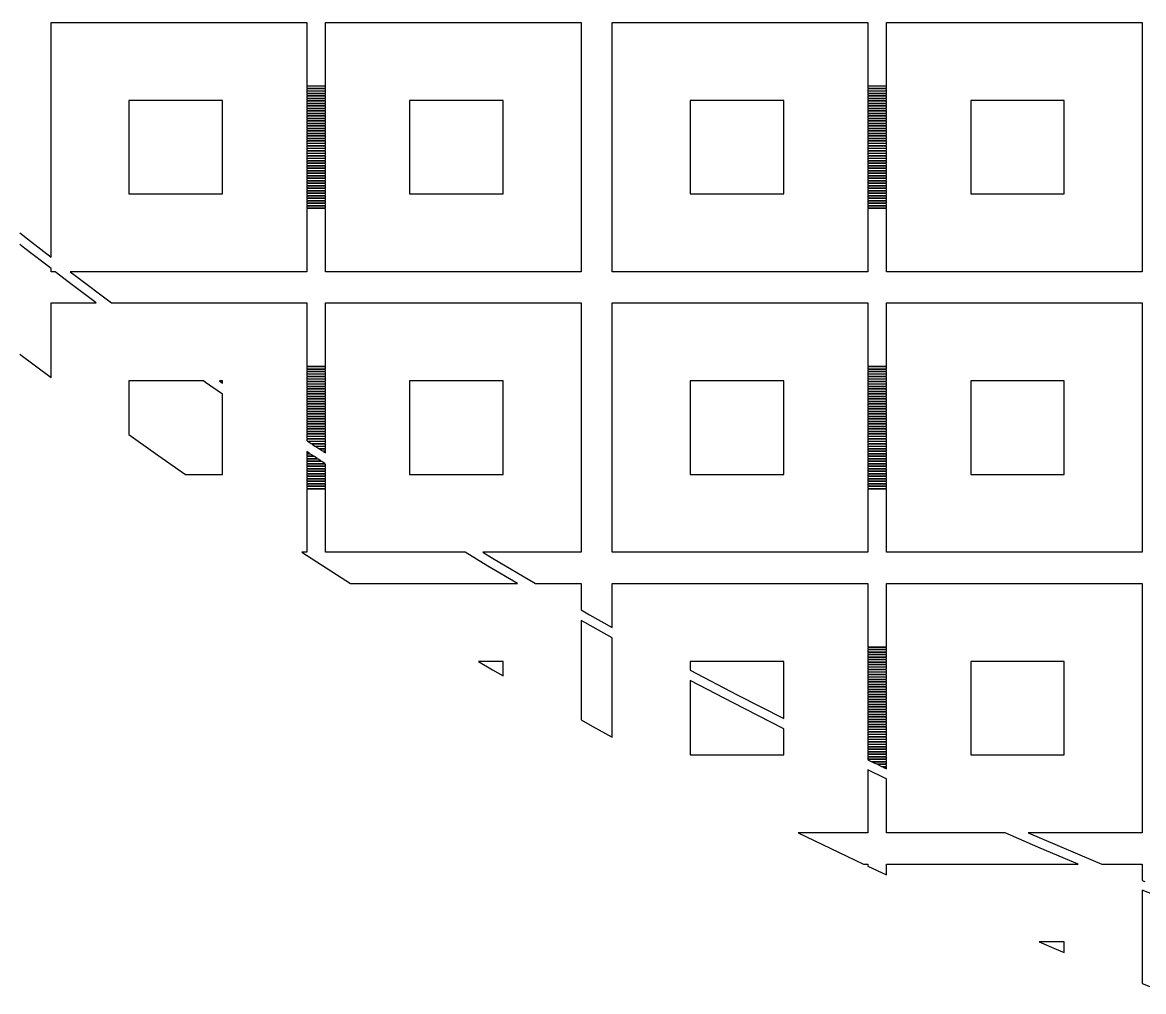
# Model space of a CAD drawing. Extents: x 40 to 187, y -3 to 150.
# Drawn here: x 64.21 to 82.6, y 2.25 to 18.15 of the extents above; entities that cross this region are included whole.
import ezdxf

# ---------------------------------------------------------------- set-up
doc = ezdxf.new("R2010")
doc.units = 0

msp = doc.modelspace()

# ---------------------------------------------------------------- linework, layer by layer
for p, q in [((64.6794, 14.3023), (64.6794, 18.1511)), ((64.6794, 18.1511), (68.8721, 18.1511)), ((68.8721, 18.1511), (68.8721, 17.1132)), ((69.1789, 17.1132), (69.1789, 18.1511)), ((69.1789, 18.1511), (73.3715, 18.1511)), ((73.3715, 18.1511), (73.3715, 14.0607)), ((73.8828, 14.0607), (73.8828, 18.1511)), ((73.8828, 18.1511), (78.0755, 18.1511)), ((78.0755, 18.1511), (78.0755, 17.1132)), ((78.3823, 17.1132), (78.3823, 18.1511)), ((78.3823, 18.1511), (82.5749, 18.1511)), ((82.5749, 18.1511), (82.5749, 14.0607)), ((68.8721, 17.1132), (69.1789, 17.1132)), ((69.1789, 17.103), (68.8721, 17.103)), ((68.8721, 17.103), (68.8721, 17.0723)), ((69.1789, 17.0723), (69.1789, 17.103)), ((78.0755, 17.1132), (78.3823, 17.1132)), ((78.3823, 17.103), (78.0755, 17.103)), ((78.0755, 17.103), (78.0755, 17.0723)), ((78.3823, 17.0723), (78.3823, 17.103)), ((68.8721, 17.0723), (69.1789, 17.0723)), ((69.1789, 17.0621), (68.8721, 17.0621)), ((68.8721, 17.0621), (68.8721, 17.0314)), ((68.8721, 17.0314), (69.1789, 17.0314)), ((69.1789, 17.0212), (68.8721, 17.0212)), ((68.8721, 17.0212), (68.8721, 16.9905)), ((68.8721, 16.9905), (69.1789, 16.9905)), ((69.1789, 16.9803), (68.8721, 16.9803)), ((68.8721, 16.9803), (68.8721, 16.9496)), ((68.8721, 16.9496), (69.1789, 16.9496)), ((69.1789, 16.9393), (68.8721, 16.9393)), ((68.8721, 16.9393), (68.8721, 16.9087)), ((69.1789, 17.0314), (69.1789, 17.0621)), ((69.1789, 16.9905), (69.1789, 17.0212)), ((69.1789, 16.9496), (69.1789, 16.9803)), ((69.1789, 16.9087), (69.1789, 16.9393)), ((78.0755, 17.0723), (78.3823, 17.0723)), ((78.3823, 17.0621), (78.0755, 17.0621)), ((78.0755, 17.0621), (78.0755, 17.0314)), ((78.0755, 17.0314), (78.3823, 17.0314)), ((78.3823, 17.0212), (78.0755, 17.0212)), ((78.0755, 17.0212), (78.0755, 16.9905)), ((78.0755, 16.9905), (78.3823, 16.9905)), ((78.3823, 16.9803), (78.0755, 16.9803)), ((78.0755, 16.9803), (78.0755, 16.9496)), ((78.0755, 16.9496), (78.3823, 16.9496)), ((78.3823, 16.9393), (78.0755, 16.9393)), ((78.0755, 16.9393), (78.0755, 16.9087)), ((78.3823, 17.0314), (78.3823, 17.0621)), ((78.3823, 16.9905), (78.3823, 17.0212)), ((78.3823, 16.9496), (78.3823, 16.9803)), ((78.3823, 16.9087), (78.3823, 16.9393)), ((67.4916, 16.8729), (65.9577, 16.8729)), ((65.9577, 16.8729), (65.9577, 15.339)), ((67.4916, 15.339), (67.4916, 16.8729)), ((68.8721, 16.9087), (69.1789, 16.9087)), ((69.1789, 16.8985), (68.8721, 16.8985)), ((68.8721, 16.8985), (68.8721, 16.8678)), ((68.8721, 16.8678), (69.1789, 16.8678)), ((69.1789, 16.8575), (68.8721, 16.8575)), ((68.8721, 16.8575), (68.8721, 16.8269)), ((68.8721, 16.8269), (69.1789, 16.8269)), ((69.1789, 16.8166), (68.8721, 16.8166)), ((68.8721, 16.8166), (68.8721, 16.786)), ((68.8721, 16.786), (69.1789, 16.786)), ((69.1789, 16.7757), (68.8721, 16.7757)), ((68.8721, 16.7757), (68.8721, 16.7451)), ((68.8721, 16.7451), (69.1789, 16.7451)), ((69.1789, 16.7348), (68.8721, 16.7348)), ((68.8721, 16.7348), (68.8721, 16.7041)), ((69.1789, 16.8678), (69.1789, 16.8985)), ((69.1789, 16.8269), (69.1789, 16.8575)), ((69.1789, 16.786), (69.1789, 16.8166)), ((69.1789, 16.7451), (69.1789, 16.7757)), ((69.1789, 16.7041), (69.1789, 16.7348)), ((72.0933, 16.8729), (70.5594, 16.8729)), ((70.5594, 16.8729), (70.5594, 15.339)), ((72.0933, 15.339), (72.0933, 16.8729)), ((76.695, 16.8729), (75.1611, 16.8729)), ((75.1611, 16.8729), (75.1611, 15.339)), ((76.695, 15.339), (76.695, 16.8729)), ((78.0755, 16.9087), (78.3823, 16.9087)), ((78.3823, 16.8985), (78.0755, 16.8985)), ((78.0755, 16.8985), (78.0755, 16.8678)), ((78.0755, 16.8678), (78.3823, 16.8678)), ((78.3823, 16.8575), (78.0755, 16.8575)), ((78.0755, 16.8575), (78.0755, 16.8269)), ((78.0755, 16.8269), (78.3823, 16.8269)), ((78.3823, 16.8166), (78.0755, 16.8166)), ((78.0755, 16.8166), (78.0755, 16.786)), ((78.0755, 16.786), (78.3823, 16.786)), ((78.3823, 16.7757), (78.0755, 16.7757)), ((78.0755, 16.7757), (78.0755, 16.7451)), ((78.0755, 16.7451), (78.3823, 16.7451)), ((78.3823, 16.7348), (78.0755, 16.7348)), ((78.0755, 16.7348), (78.0755, 16.7041)), ((78.3823, 16.8678), (78.3823, 16.8985)), ((78.3823, 16.8269), (78.3823, 16.8575)), ((78.3823, 16.786), (78.3823, 16.8166)), ((78.3823, 16.7451), (78.3823, 16.7757)), ((78.3823, 16.7041), (78.3823, 16.7348)), ((81.2967, 16.8729), (79.7628, 16.8729)), ((79.7628, 16.8729), (79.7628, 15.339)), ((81.2967, 15.339), (81.2967, 16.8729)), ((68.8721, 16.7041), (69.1789, 16.7041)), ((69.1789, 16.6939), (68.8721, 16.6939)), ((68.8721, 16.6939), (68.8721, 16.6633)), ((68.8721, 16.6633), (69.1789, 16.6633)), ((69.1789, 16.653), (68.8721, 16.653)), ((68.8721, 16.653), (68.8721, 16.6223)), ((68.8721, 16.6223), (69.1789, 16.6223)), ((69.1789, 16.6121), (68.8721, 16.6121)), ((68.8721, 16.6121), (68.8721, 16.5815)), ((68.8721, 16.5815), (69.1789, 16.5815)), ((69.1789, 16.5712), (68.8721, 16.5712)), ((68.8721, 16.5712), (68.8721, 16.5405)), ((69.1789, 16.6633), (69.1789, 16.6939)), ((69.1789, 16.6223), (69.1789, 16.653)), ((69.1789, 16.5815), (69.1789, 16.6121)), ((69.1789, 16.5405), (69.1789, 16.5712)), ((78.0755, 16.7041), (78.3823, 16.7041)), ((78.3823, 16.6939), (78.0755, 16.6939)), ((78.0755, 16.6939), (78.0755, 16.6633)), ((78.0755, 16.6633), (78.3823, 16.6633)), ((78.3823, 16.653), (78.0755, 16.653)), ((78.0755, 16.653), (78.0755, 16.6223)), ((78.0755, 16.6223), (78.3823, 16.6223)), ((78.3823, 16.6121), (78.0755, 16.6121)), ((78.0755, 16.6121), (78.0755, 16.5815)), ((78.0755, 16.5815), (78.3823, 16.5815)), ((78.3823, 16.5712), (78.0755, 16.5712)), ((78.0755, 16.5712), (78.0755, 16.5405)), ((78.3823, 16.6633), (78.3823, 16.6939)), ((78.3823, 16.6223), (78.3823, 16.653)), ((78.3823, 16.5815), (78.3823, 16.6121)), ((78.3823, 16.5405), (78.3823, 16.5712)), ((68.8721, 16.5405), (69.1789, 16.5405)), ((69.1789, 16.5303), (68.8721, 16.5303)), ((68.8721, 16.5303), (68.8721, 16.4996)), ((68.8721, 16.4996), (69.1789, 16.4996)), ((69.1789, 16.4894), (68.8721, 16.4894)), ((68.8721, 16.4894), (68.8721, 16.4587)), ((68.8721, 16.4587), (69.1789, 16.4587)), ((69.1789, 16.4485), (68.8721, 16.4485)), ((68.8721, 16.4485), (68.8721, 16.4178)), ((68.8721, 16.4178), (69.1789, 16.4178)), ((69.1789, 16.4076), (68.8721, 16.4076)), ((68.8721, 16.4076), (68.8721, 16.3769)), ((68.8721, 16.3769), (69.1789, 16.3769)), ((69.1789, 16.3667), (68.8721, 16.3667)), ((68.8721, 16.3667), (68.8721, 16.336)), ((69.1789, 16.4996), (69.1789, 16.5303)), ((69.1789, 16.4587), (69.1789, 16.4894)), ((69.1789, 16.4178), (69.1789, 16.4485)), ((69.1789, 16.3769), (69.1789, 16.4076)), ((69.1789, 16.336), (69.1789, 16.3667)), ((78.0755, 16.5405), (78.3823, 16.5405)), ((78.3823, 16.5303), (78.0755, 16.5303)), ((78.0755, 16.5303), (78.0755, 16.4996)), ((78.0755, 16.4996), (78.3823, 16.4996)), ((78.3823, 16.4894), (78.0755, 16.4894)), ((78.0755, 16.4894), (78.0755, 16.4587)), ((78.0755, 16.4587), (78.3823, 16.4587)), ((78.3823, 16.4485), (78.0755, 16.4485)), ((78.0755, 16.4485), (78.0755, 16.4178)), ((78.0755, 16.4178), (78.3823, 16.4178)), ((78.3823, 16.4076), (78.0755, 16.4076)), ((78.0755, 16.4076), (78.0755, 16.3769)), ((78.0755, 16.3769), (78.3823, 16.3769)), ((78.3823, 16.3667), (78.0755, 16.3667)), ((78.0755, 16.3667), (78.0755, 16.336)), ((78.3823, 16.4996), (78.3823, 16.5303)), ((78.3823, 16.4587), (78.3823, 16.4894)), ((78.3823, 16.4178), (78.3823, 16.4485)), ((78.3823, 16.3769), (78.3823, 16.4076)), ((78.3823, 16.336), (78.3823, 16.3667)), ((68.8721, 16.336), (69.1789, 16.336)), ((69.1789, 16.3258), (68.8721, 16.3258)), ((68.8721, 16.3258), (68.8721, 16.2951)), ((68.8721, 16.2951), (69.1789, 16.2951)), ((69.1789, 16.2849), (68.8721, 16.2849)), ((68.8721, 16.2849), (68.8721, 16.2542)), ((68.8721, 16.2542), (69.1789, 16.2542)), ((69.1789, 16.244), (68.8721, 16.244)), ((68.8721, 16.244), (68.8721, 16.2133)), ((68.8721, 16.2133), (69.1789, 16.2133)), ((69.1789, 16.2031), (68.8721, 16.2031)), ((68.8721, 16.2031), (68.8721, 16.1724)), ((69.1789, 16.2951), (69.1789, 16.3258)), ((69.1789, 16.2542), (69.1789, 16.2849)), ((69.1789, 16.2133), (69.1789, 16.244)), ((69.1789, 16.1724), (69.1789, 16.2031)), ((78.0755, 16.336), (78.3823, 16.336)), ((78.3823, 16.3258), (78.0755, 16.3258)), ((78.0755, 16.3258), (78.0755, 16.2951)), ((78.0755, 16.2951), (78.3823, 16.2951)), ((78.3823, 16.2849), (78.0755, 16.2849)), ((78.0755, 16.2849), (78.0755, 16.2542)), ((78.0755, 16.2542), (78.3823, 16.2542)), ((78.3823, 16.244), (78.0755, 16.244)), ((78.0755, 16.244), (78.0755, 16.2133)), ((78.0755, 16.2133), (78.3823, 16.2133)), ((78.3823, 16.2031), (78.0755, 16.2031)), ((78.0755, 16.2031), (78.0755, 16.1724)), ((78.3823, 16.2951), (78.3823, 16.3258)), ((78.3823, 16.2542), (78.3823, 16.2849)), ((78.3823, 16.2133), (78.3823, 16.244)), ((78.3823, 16.1724), (78.3823, 16.2031)), ((68.8721, 16.1724), (69.1789, 16.1724)), ((69.1789, 16.1622), (68.8721, 16.1622)), ((68.8721, 16.1622), (68.8721, 16.1315)), ((68.8721, 16.1315), (69.1789, 16.1315)), ((69.1789, 16.1213), (68.8721, 16.1213)), ((68.8721, 16.1213), (68.8721, 16.0906)), ((68.8721, 16.0906), (69.1789, 16.0906)), ((69.1789, 16.0804), (68.8721, 16.0804)), ((68.8721, 16.0804), (68.8721, 16.0497)), ((68.8721, 16.0497), (69.1789, 16.0497)), ((69.1789, 16.0395), (68.8721, 16.0395)), ((68.8721, 16.0395), (68.8721, 16.0088)), ((68.8721, 16.0088), (69.1789, 16.0088)), ((69.1789, 15.9986), (68.8721, 15.9986)), ((68.8721, 15.9986), (68.8721, 15.9679)), ((69.1789, 16.1315), (69.1789, 16.1622)), ((69.1789, 16.0906), (69.1789, 16.1213)), ((69.1789, 16.0497), (69.1789, 16.0804)), ((69.1789, 16.0088), (69.1789, 16.0395)), ((69.1789, 15.9679), (69.1789, 15.9986)), ((78.0755, 16.1724), (78.3823, 16.1724)), ((78.3823, 16.1622), (78.0755, 16.1622)), ((78.0755, 16.1622), (78.0755, 16.1315)), ((78.0755, 16.1315), (78.3823, 16.1315)), ((78.3823, 16.1213), (78.0755, 16.1213)), ((78.0755, 16.1213), (78.0755, 16.0906)), ((78.0755, 16.0906), (78.3823, 16.0906)), ((78.3823, 16.0804), (78.0755, 16.0804)), ((78.0755, 16.0804), (78.0755, 16.0497)), ((78.0755, 16.0497), (78.3823, 16.0497)), ((78.3823, 16.0395), (78.0755, 16.0395)), ((78.0755, 16.0395), (78.0755, 16.0088)), ((78.0755, 16.0088), (78.3823, 16.0088)), ((78.3823, 15.9986), (78.0755, 15.9986)), ((78.0755, 15.9986), (78.0755, 15.9679)), ((78.3823, 16.1315), (78.3823, 16.1622)), ((78.3823, 16.0906), (78.3823, 16.1213)), ((78.3823, 16.0497), (78.3823, 16.0804)), ((78.3823, 16.0088), (78.3823, 16.0395)), ((78.3823, 15.9679), (78.3823, 15.9986)), ((68.8721, 15.9679), (69.1789, 15.9679)), ((69.1789, 15.9577), (68.8721, 15.9577)), ((68.8721, 15.9577), (68.8721, 15.927)), ((68.8721, 15.927), (69.1789, 15.927)), ((69.1789, 15.9168), (68.8721, 15.9168)), ((68.8721, 15.9168), (68.8721, 15.8861)), ((68.8721, 15.8861), (69.1789, 15.8861)), ((69.1789, 15.8759), (68.8721, 15.8759)), ((68.8721, 15.8759), (68.8721, 15.8452)), ((68.8721, 15.8452), (69.1789, 15.8452)), ((69.1789, 15.835), (68.8721, 15.835)), ((68.8721, 15.835), (68.8721, 15.8043)), ((69.1789, 15.927), (69.1789, 15.9577)), ((69.1789, 15.8861), (69.1789, 15.9168)), ((69.1789, 15.8452), (69.1789, 15.8759)), ((69.1789, 15.8043), (69.1789, 15.835)), ((78.0755, 15.9679), (78.3823, 15.9679)), ((78.3823, 15.9577), (78.0755, 15.9577)), ((78.0755, 15.9577), (78.0755, 15.927)), ((78.0755, 15.927), (78.3823, 15.927)), ((78.3823, 15.9168), (78.0755, 15.9168)), ((78.0755, 15.9168), (78.0755, 15.8861)), ((78.0755, 15.8861), (78.3823, 15.8861)), ((78.3823, 15.8759), (78.0755, 15.8759)), ((78.0755, 15.8759), (78.0755, 15.8452)), ((78.0755, 15.8452), (78.3823, 15.8452)), ((78.3823, 15.835), (78.0755, 15.835)), ((78.0755, 15.835), (78.0755, 15.8043)), ((78.3823, 15.927), (78.3823, 15.9577)), ((78.3823, 15.8861), (78.3823, 15.9168)), ((78.3823, 15.8452), (78.3823, 15.8759)), ((78.3823, 15.8043), (78.3823, 15.835)), ((68.8721, 15.8043), (69.1789, 15.8043)), ((69.1789, 15.7941), (68.8721, 15.7941)), ((68.8721, 15.7941), (68.8721, 15.7634)), ((68.8721, 15.7634), (69.1789, 15.7634)), ((69.1789, 15.7532), (68.8721, 15.7532)), ((68.8721, 15.7532), (68.8721, 15.7225)), ((68.8721, 15.7225), (69.1789, 15.7225)), ((69.1789, 15.7122), (68.8721, 15.7122)), ((68.8721, 15.7122), (68.8721, 15.6816)), ((68.8721, 15.6816), (69.1789, 15.6816)), ((69.1789, 15.6714), (68.8721, 15.6714)), ((68.8721, 15.6714), (68.8721, 15.6407)), ((68.8721, 15.6407), (69.1789, 15.6407)), ((69.1789, 15.6304), (68.8721, 15.6304)), ((68.8721, 15.6304), (68.8721, 15.5998)), ((69.1789, 15.7634), (69.1789, 15.7941)), ((69.1789, 15.7225), (69.1789, 15.7532)), ((69.1789, 15.6816), (69.1789, 15.7122)), ((69.1789, 15.6407), (69.1789, 15.6714)), ((69.1789, 15.5998), (69.1789, 15.6304)), ((78.0755, 15.8043), (78.3823, 15.8043)), ((78.3823, 15.7941), (78.0755, 15.7941)), ((78.0755, 15.7941), (78.0755, 15.7634)), ((78.0755, 15.7634), (78.3823, 15.7634)), ((78.3823, 15.7532), (78.0755, 15.7532)), ((78.0755, 15.7532), (78.0755, 15.7225)), ((78.0755, 15.7225), (78.3823, 15.7225)), ((78.3823, 15.7122), (78.0755, 15.7122)), ((78.0755, 15.7122), (78.0755, 15.6816)), ((78.0755, 15.6816), (78.3823, 15.6816)), ((78.3823, 15.6714), (78.0755, 15.6714)), ((78.0755, 15.6714), (78.0755, 15.6407)), ((78.0755, 15.6407), (78.3823, 15.6407)), ((78.3823, 15.6304), (78.0755, 15.6304)), ((78.0755, 15.6304), (78.0755, 15.5998)), ((78.3823, 15.7634), (78.3823, 15.7941)), ((78.3823, 15.7225), (78.3823, 15.7532)), ((78.3823, 15.6816), (78.3823, 15.7122)), ((78.3823, 15.6407), (78.3823, 15.6714)), ((78.3823, 15.5998), (78.3823, 15.6304)), ((68.8721, 15.5998), (69.1789, 15.5998)), ((69.1789, 15.5895), (68.8721, 15.5895)), ((68.8721, 15.5895), (68.8721, 15.5589)), ((68.8721, 15.5589), (69.1789, 15.5589)), ((69.1789, 15.5486), (68.8721, 15.5486)), ((68.8721, 15.5486), (68.8721, 15.5179)), ((68.8721, 15.5179), (69.1789, 15.5179)), ((69.1789, 15.5077), (68.8721, 15.5077)), ((68.8721, 15.5077), (68.8721, 15.4771)), ((68.8721, 15.4771), (69.1789, 15.4771)), ((69.1789, 15.4668), (68.8721, 15.4668)), ((68.8721, 15.4668), (68.8721, 15.4361)), ((69.1789, 15.5589), (69.1789, 15.5895)), ((69.1789, 15.5179), (69.1789, 15.5486)), ((69.1789, 15.4771), (69.1789, 15.5077)), ((69.1789, 15.4361), (69.1789, 15.4668)), ((78.0755, 15.5998), (78.3823, 15.5998)), ((78.3823, 15.5895), (78.0755, 15.5895)), ((78.0755, 15.5895), (78.0755, 15.5589)), ((78.0755, 15.5589), (78.3823, 15.5589)), ((78.3823, 15.5486), (78.0755, 15.5486)), ((78.0755, 15.5486), (78.0755, 15.5179)), ((78.0755, 15.5179), (78.3823, 15.5179)), ((78.3823, 15.5077), (78.0755, 15.5077)), ((78.0755, 15.5077), (78.0755, 15.4771)), ((78.0755, 15.4771), (78.3823, 15.4771)), ((78.3823, 15.4668), (78.0755, 15.4668)), ((78.0755, 15.4668), (78.0755, 15.4361)), ((78.3823, 15.5589), (78.3823, 15.5895)), ((78.3823, 15.5179), (78.3823, 15.5486)), ((78.3823, 15.4771), (78.3823, 15.5077)), ((78.3823, 15.4361), (78.3823, 15.4668)), ((65.9577, 15.339), (67.4916, 15.339)), ((68.8721, 15.4361), (69.1789, 15.4361)), ((69.1789, 15.4259), (68.8721, 15.4259)), ((68.8721, 15.4259), (68.8721, 15.3952)), ((68.8721, 15.3952), (69.1789, 15.3952)), ((69.1789, 15.385), (68.8721, 15.385)), ((68.8721, 15.385), (68.8721, 15.3543)), ((68.8721, 15.3543), (69.1789, 15.3543)), ((69.1789, 15.3441), (68.8721, 15.3441)), ((68.8721, 15.3441), (68.8721, 15.3134)), ((68.8721, 15.3134), (69.1789, 15.3134)), ((69.1789, 15.3032), (68.8721, 15.3032)), ((68.8721, 15.3032), (68.8721, 15.2725)), ((68.8721, 15.2725), (69.1789, 15.2725)), ((69.1789, 15.2623), (68.8721, 15.2623)), ((68.8721, 15.2623), (68.8721, 15.2316)), ((69.1789, 15.3952), (69.1789, 15.4259)), ((69.1789, 15.3543), (69.1789, 15.385)), ((69.1789, 15.3134), (69.1789, 15.3441)), ((69.1789, 15.2725), (69.1789, 15.3032)), ((69.1789, 15.2316), (69.1789, 15.2623)), ((70.5594, 15.339), (72.0933, 15.339)), ((75.1611, 15.339), (76.695, 15.339)), ((78.0755, 15.4361), (78.3823, 15.4361)), ((78.3823, 15.4259), (78.0755, 15.4259)), ((78.0755, 15.4259), (78.0755, 15.3952)), ((78.0755, 15.3952), (78.3823, 15.3952)), ((78.3823, 15.385), (78.0755, 15.385)), ((78.0755, 15.385), (78.0755, 15.3543)), ((78.0755, 15.3543), (78.3823, 15.3543)), ((78.3823, 15.3441), (78.0755, 15.3441)), ((78.0755, 15.3441), (78.0755, 15.3134)), ((78.0755, 15.3134), (78.3823, 15.3134)), ((78.3823, 15.3032), (78.0755, 15.3032)), ((78.0755, 15.3032), (78.0755, 15.2725)), ((78.0755, 15.2725), (78.3823, 15.2725)), ((78.3823, 15.2623), (78.0755, 15.2623)), ((78.0755, 15.2623), (78.0755, 15.2316)), ((78.3823, 15.3952), (78.3823, 15.4259)), ((78.3823, 15.3543), (78.3823, 15.385)), ((78.3823, 15.3134), (78.3823, 15.3441)), ((78.3823, 15.2725), (78.3823, 15.3032)), ((78.3823, 15.2316), (78.3823, 15.2623)), ((79.7628, 15.339), (81.2967, 15.339)), ((68.8721, 15.2316), (69.1789, 15.2316)), ((69.1789, 15.2214), (68.8721, 15.2214)), ((68.8721, 15.2214), (68.8721, 15.1907)), ((68.8721, 15.1907), (69.1789, 15.1907)), ((69.1789, 15.1805), (68.8721, 15.1805)), ((68.8721, 15.1805), (68.8721, 15.1498)), ((68.8721, 15.1498), (69.1789, 15.1498)), ((69.1789, 15.1396), (68.8721, 15.1396)), ((68.8721, 15.1396), (68.8721, 15.1089)), ((68.8721, 15.1089), (69.1789, 15.1089)), ((69.1789, 15.0987), (68.8721, 15.0987)), ((68.8721, 15.0987), (68.8721, 14.0607)), ((69.1789, 15.1907), (69.1789, 15.2214)), ((69.1789, 15.1498), (69.1789, 15.1805)), ((69.1789, 15.1089), (69.1789, 15.1396)), ((69.1789, 14.0607), (69.1789, 15.0987)), ((78.0755, 15.2316), (78.3823, 15.2316)), ((78.3823, 15.2214), (78.0755, 15.2214)), ((78.0755, 15.2214), (78.0755, 15.1907)), ((78.0755, 15.1907), (78.3823, 15.1907)), ((78.3823, 15.1805), (78.0755, 15.1805)), ((78.0755, 15.1805), (78.0755, 15.1498)), ((78.0755, 15.1498), (78.3823, 15.1498)), ((78.3823, 15.1396), (78.0755, 15.1396)), ((78.0755, 15.1396), (78.0755, 15.1089)), ((78.0755, 15.1089), (78.3823, 15.1089)), ((78.3823, 15.0987), (78.0755, 15.0987)), ((78.0755, 15.0987), (78.0755, 14.0607)), ((78.3823, 15.1907), (78.3823, 15.2214)), ((78.3823, 15.1498), (78.3823, 15.1805)), ((78.3823, 15.1089), (78.3823, 15.1396)), ((78.3823, 14.0607), (78.3823, 15.0987)), ((64.1681, 14.6998), (64.3446, 14.5603)), ((64.3446, 14.5603), (64.6794, 14.3023)), ((64.2523, 14.4421), (64.1681, 14.5086)), ((64.6794, 14.1129), (64.2523, 14.4421)), ((64.6794, 14.0607), (64.6794, 14.1129)), ((64.7472, 14.0607), (64.6794, 14.0607)), ((64.9821, 13.8797), (64.7472, 14.0607)), ((68.8721, 14.0607), (64.9929, 14.0607)), ((64.9929, 14.0607), (65.0729, 13.9991)), ((65.0729, 13.9991), (65.6715, 13.5494)), ((73.3715, 14.0607), (69.1789, 14.0607)), ((78.0755, 14.0607), (73.8828, 14.0607)), ((82.5749, 14.0607), (78.3823, 14.0607)), ((65.4218, 13.5494), (64.9821, 13.8797)), ((64.6794, 13.5494), (65.4218, 13.5494)), ((64.6794, 12.3248), (64.6794, 13.5494)), ((65.6715, 13.5494), (68.8721, 13.5494)), ((68.8721, 13.5494), (68.8721, 12.5115)), ((69.1789, 12.5115), (69.1789, 13.5494)), ((69.1789, 13.5494), (73.3715, 13.5494)), ((73.3715, 13.5494), (73.3715, 9.459)), ((73.8828, 9.459), (73.8828, 13.5494)), ((73.8828, 13.5494), (78.0755, 13.5494)), ((78.0755, 13.5494), (78.0755, 12.5115)), ((78.3823, 12.5115), (78.3823, 13.5494)), ((78.3823, 13.5494), (82.5749, 13.5494)), ((82.5749, 13.5494), (82.5749, 9.459)), ((64.1681, 12.7089), (64.6794, 12.3248)), ((68.8721, 12.5115), (69.1789, 12.5115)), ((78.0755, 12.5115), (78.3823, 12.5115)), ((69.1789, 12.5013), (68.8721, 12.5013)), ((68.8721, 12.5013), (68.8721, 12.4706)), ((68.8721, 12.4706), (69.1789, 12.4706)), ((69.1789, 12.4604), (68.8721, 12.4604)), ((68.8721, 12.4604), (68.8721, 12.4297)), ((68.8721, 12.4297), (69.1789, 12.4297)), ((69.1789, 12.4195), (68.8721, 12.4195)), ((68.8721, 12.4195), (68.8721, 12.3888)), ((68.8721, 12.3888), (69.1789, 12.3888)), ((69.1789, 12.3786), (68.8721, 12.3786)), ((68.8721, 12.3786), (68.8721, 12.3479)), ((68.8721, 12.3479), (69.1789, 12.3479)), ((69.1789, 12.3376), (68.8721, 12.3376)), ((68.8721, 12.3376), (68.8721, 12.307)), ((69.1789, 12.4706), (69.1789, 12.5013)), ((69.1789, 12.4297), (69.1789, 12.4604)), ((69.1789, 12.3888), (69.1789, 12.4195)), ((69.1789, 12.3479), (69.1789, 12.3786)), ((69.1789, 12.307), (69.1789, 12.3376)), ((78.3823, 12.5013), (78.0755, 12.5013)), ((78.0755, 12.5013), (78.0755, 12.4706)), ((78.0755, 12.4706), (78.3823, 12.4706)), ((78.3823, 12.4604), (78.0755, 12.4604)), ((78.0755, 12.4604), (78.0755, 12.4297)), ((78.0755, 12.4297), (78.3823, 12.4297)), ((78.3823, 12.4195), (78.0755, 12.4195)), ((78.0755, 12.4195), (78.0755, 12.3888)), ((78.0755, 12.3888), (78.3823, 12.3888)), ((78.3823, 12.3786), (78.0755, 12.3786)), ((78.0755, 12.3786), (78.0755, 12.3479)), ((78.0755, 12.3479), (78.3823, 12.3479)), ((78.3823, 12.3376), (78.0755, 12.3376)), ((78.0755, 12.3376), (78.0755, 12.307)), ((78.3823, 12.4706), (78.3823, 12.5013)), ((78.3823, 12.4297), (78.3823, 12.4604)), ((78.3823, 12.3888), (78.3823, 12.4195)), ((78.3823, 12.3479), (78.3823, 12.3786)), ((78.3823, 12.307), (78.3823, 12.3376)), ((67.1781, 12.2712), (65.9577, 12.2712)), ((65.9577, 12.2712), (65.9577, 11.3915)), ((67.212, 12.247), (67.1781, 12.2712)), ((67.4916, 12.0527), (67.212, 12.247)), ((67.4916, 12.2712), (67.44, 12.2712)), ((67.44, 12.2712), (67.4916, 12.2353)), ((67.4916, 12.2353), (67.4916, 12.2712)), ((68.8721, 12.307), (69.1789, 12.307)), ((69.1789, 12.2968), (68.8721, 12.2968)), ((68.8721, 12.2968), (68.8721, 12.2661)), ((68.8721, 12.2661), (69.1789, 12.2661)), ((69.1789, 12.2558), (68.8721, 12.2558)), ((68.8721, 12.2558), (68.8721, 12.2252)), ((68.8721, 12.2252), (69.1789, 12.2252)), ((69.1789, 12.2149), (68.8721, 12.2149)), ((68.8721, 12.2149), (68.8721, 12.1843)), ((68.8721, 12.1843), (69.1789, 12.1843)), ((69.1789, 12.174), (68.8721, 12.174)), ((68.8721, 12.174), (68.8721, 12.1434)), ((68.8721, 12.1434), (69.1789, 12.1434)), ((69.1789, 12.2661), (69.1789, 12.2968)), ((69.1789, 12.2252), (69.1789, 12.2558)), ((69.1789, 12.1843), (69.1789, 12.2149)), ((69.1789, 12.1434), (69.1789, 12.174)), ((72.0933, 12.2712), (70.5594, 12.2712)), ((70.5594, 12.2712), (70.5594, 10.7373)), ((72.0933, 10.7373), (72.0933, 12.2712)), ((76.695, 12.2712), (75.1611, 12.2712)), ((75.1611, 12.2712), (75.1611, 10.7373)), ((76.695, 10.7373), (76.695, 12.2712)), ((78.0755, 12.307), (78.3823, 12.307)), ((78.3823, 12.2968), (78.0755, 12.2968)), ((78.0755, 12.2968), (78.0755, 12.2661)), ((78.0755, 12.2661), (78.3823, 12.2661)), ((78.3823, 12.2558), (78.0755, 12.2558)), ((78.0755, 12.2558), (78.0755, 12.2252)), ((78.0755, 12.2252), (78.3823, 12.2252)), ((78.3823, 12.2149), (78.0755, 12.2149)), ((78.0755, 12.2149), (78.0755, 12.1843)), ((78.0755, 12.1843), (78.3823, 12.1843)), ((78.3823, 12.174), (78.0755, 12.174)), ((78.0755, 12.174), (78.0755, 12.1434)), ((78.0755, 12.1434), (78.3823, 12.1434)), ((78.3823, 12.2661), (78.3823, 12.2968)), ((78.3823, 12.2252), (78.3823, 12.2558)), ((78.3823, 12.1843), (78.3823, 12.2149)), ((78.3823, 12.1434), (78.3823, 12.174)), ((81.2967, 12.2712), (79.7628, 12.2712)), ((79.7628, 12.2712), (79.7628, 10.7373)), ((81.2967, 10.7373), (81.2967, 12.2712)), ((67.4916, 10.7373), (67.4916, 12.0527)), ((69.1789, 12.1331), (68.8721, 12.1331)), ((68.8721, 12.1331), (68.8721, 12.1024)), ((68.8721, 12.1024), (69.1789, 12.1024)), ((69.1789, 12.0922), (68.8721, 12.0922)), ((68.8721, 12.0922), (68.8721, 12.0616)), ((68.8721, 12.0616), (69.1789, 12.0616)), ((69.1789, 12.0513), (68.8721, 12.0513)), ((68.8721, 12.0513), (68.8721, 12.0206)), ((68.8721, 12.0206), (69.1789, 12.0206)), ((69.1789, 12.0104), (68.8721, 12.0104)), ((68.8721, 12.0104), (68.8721, 11.9798)), ((68.8721, 11.9798), (69.1789, 11.9798)), ((69.1789, 11.9695), (68.8721, 11.9695)), ((68.8721, 11.9695), (68.8721, 11.9388)), ((69.1789, 12.1024), (69.1789, 12.1331)), ((69.1789, 12.0616), (69.1789, 12.0922)), ((69.1789, 12.0206), (69.1789, 12.0513)), ((69.1789, 11.9798), (69.1789, 12.0104)), ((69.1789, 11.9388), (69.1789, 11.9695)), ((78.3823, 12.1331), (78.0755, 12.1331)), ((78.0755, 12.1331), (78.0755, 12.1024)), ((78.0755, 12.1024), (78.3823, 12.1024)), ((78.3823, 12.0922), (78.0755, 12.0922)), ((78.0755, 12.0922), (78.0755, 12.0616)), ((78.0755, 12.0616), (78.3823, 12.0616)), ((78.3823, 12.0513), (78.0755, 12.0513)), ((78.0755, 12.0513), (78.0755, 12.0206)), ((78.0755, 12.0206), (78.3823, 12.0206)), ((78.3823, 12.0104), (78.0755, 12.0104)), ((78.0755, 12.0104), (78.0755, 11.9798)), ((78.0755, 11.9798), (78.3823, 11.9798)), ((78.3823, 11.9695), (78.0755, 11.9695)), ((78.0755, 11.9695), (78.0755, 11.9388)), ((78.3823, 12.1024), (78.3823, 12.1331)), ((78.3823, 12.0616), (78.3823, 12.0922)), ((78.3823, 12.0206), (78.3823, 12.0513)), ((78.3823, 11.9798), (78.3823, 12.0104)), ((78.3823, 11.9388), (78.3823, 11.9695)), ((68.8721, 11.9388), (69.1789, 11.9388)), ((69.1789, 11.9286), (68.8721, 11.9286)), ((68.8721, 11.9286), (68.8721, 11.8979)), ((68.8721, 11.8979), (69.1789, 11.8979)), ((69.1789, 11.8877), (68.8721, 11.8877)), ((68.8721, 11.8877), (68.8721, 11.857)), ((68.8721, 11.857), (69.1789, 11.857)), ((69.1789, 11.8468), (68.8721, 11.8468)), ((68.8721, 11.8468), (68.8721, 11.8161)), ((68.8721, 11.8161), (69.1789, 11.8161)), ((69.1789, 11.8059), (68.8721, 11.8059)), ((68.8721, 11.8059), (68.8721, 11.7752)), ((68.8721, 11.7752), (69.1789, 11.7752)), ((69.1789, 11.8979), (69.1789, 11.9286)), ((69.1789, 11.857), (69.1789, 11.8877)), ((69.1789, 11.8161), (69.1789, 11.8468)), ((69.1789, 11.7752), (69.1789, 11.8059)), ((78.0755, 11.9388), (78.3823, 11.9388)), ((78.3823, 11.9286), (78.0755, 11.9286)), ((78.0755, 11.9286), (78.0755, 11.8979)), ((78.0755, 11.8979), (78.3823, 11.8979)), ((78.3823, 11.8877), (78.0755, 11.8877)), ((78.0755, 11.8877), (78.0755, 11.857)), ((78.0755, 11.857), (78.3823, 11.857)), ((78.3823, 11.8468), (78.0755, 11.8468)), ((78.0755, 11.8468), (78.0755, 11.8161)), ((78.0755, 11.8161), (78.3823, 11.8161)), ((78.3823, 11.8059), (78.0755, 11.8059)), ((78.0755, 11.8059), (78.0755, 11.7752)), ((78.0755, 11.7752), (78.3823, 11.7752)), ((78.3823, 11.8979), (78.3823, 11.9286)), ((78.3823, 11.857), (78.3823, 11.8877)), ((78.3823, 11.8161), (78.3823, 11.8468)), ((78.3823, 11.7752), (78.3823, 11.8059)), ((69.1789, 11.765), (68.8721, 11.765)), ((68.8721, 11.765), (68.8721, 11.7343)), ((68.8721, 11.7343), (69.1789, 11.7343)), ((69.1789, 11.7241), (68.8721, 11.7241)), ((68.8721, 11.7241), (68.8721, 11.6934)), ((68.8721, 11.6934), (69.1789, 11.6934)), ((69.1789, 11.6832), (68.8721, 11.6832)), ((68.8721, 11.6832), (68.8721, 11.6525)), ((68.8721, 11.6525), (69.1789, 11.6525)), ((69.1789, 11.6423), (68.8721, 11.6423)), ((68.8721, 11.6423), (68.8721, 11.6116)), ((68.8721, 11.6116), (69.1789, 11.6116)), ((69.1789, 11.6014), (68.8721, 11.6014)), ((68.8721, 11.6014), (68.8721, 11.5707)), ((69.1789, 11.7343), (69.1789, 11.765)), ((69.1789, 11.6934), (69.1789, 11.7241)), ((69.1789, 11.6525), (69.1789, 11.6832)), ((69.1789, 11.6116), (69.1789, 11.6423)), ((69.1789, 11.5707), (69.1789, 11.6014)), ((78.3823, 11.765), (78.0755, 11.765)), ((78.0755, 11.765), (78.0755, 11.7343)), ((78.0755, 11.7343), (78.3823, 11.7343)), ((78.3823, 11.7241), (78.0755, 11.7241)), ((78.0755, 11.7241), (78.0755, 11.6934)), ((78.0755, 11.6934), (78.3823, 11.6934)), ((78.3823, 11.6832), (78.0755, 11.6832)), ((78.0755, 11.6832), (78.0755, 11.6525)), ((78.0755, 11.6525), (78.3823, 11.6525)), ((78.3823, 11.6423), (78.0755, 11.6423)), ((78.0755, 11.6423), (78.0755, 11.6116)), ((78.0755, 11.6116), (78.3823, 11.6116)), ((78.3823, 11.6014), (78.0755, 11.6014)), ((78.0755, 11.6014), (78.0755, 11.5707)), ((78.3823, 11.7343), (78.3823, 11.765)), ((78.3823, 11.6934), (78.3823, 11.7241)), ((78.3823, 11.6525), (78.3823, 11.6832)), ((78.3823, 11.6116), (78.3823, 11.6423)), ((78.3823, 11.5707), (78.3823, 11.6014)), ((68.8721, 11.5707), (69.1789, 11.5707)), ((69.1789, 11.5605), (68.8721, 11.5605)), ((68.8721, 11.5605), (68.8721, 11.5298)), ((68.8721, 11.5298), (69.1789, 11.5298)), ((69.1789, 11.5196), (68.8721, 11.5196)), ((68.8721, 11.5196), (68.8721, 11.4889)), ((68.8721, 11.4889), (69.1789, 11.4889)), ((69.1789, 11.4787), (68.8721, 11.4787)), ((68.8721, 11.4787), (68.8721, 11.448)), ((68.8721, 11.448), (69.1789, 11.448)), ((69.1789, 11.4378), (68.8721, 11.4378)), ((68.8721, 11.4378), (68.8721, 11.4071)), ((68.8721, 11.4071), (69.1789, 11.4071)), ((69.1789, 11.5298), (69.1789, 11.5605)), ((69.1789, 11.4889), (69.1789, 11.5196)), ((69.1789, 11.448), (69.1789, 11.4787)), ((69.1789, 11.4071), (69.1789, 11.4378)), ((78.0755, 11.5707), (78.3823, 11.5707)), ((78.3823, 11.5605), (78.0755, 11.5605)), ((78.0755, 11.5605), (78.0755, 11.5298)), ((78.0755, 11.5298), (78.3823, 11.5298)), ((78.3823, 11.5196), (78.0755, 11.5196)), ((78.0755, 11.5196), (78.0755, 11.4889)), ((78.0755, 11.4889), (78.3823, 11.4889)), ((78.3823, 11.4787), (78.0755, 11.4787)), ((78.0755, 11.4787), (78.0755, 11.448)), ((78.0755, 11.448), (78.3823, 11.448)), ((78.3823, 11.4378), (78.0755, 11.4378)), ((78.0755, 11.4378), (78.0755, 11.4071)), ((78.0755, 11.4071), (78.3823, 11.4071)), ((78.3823, 11.5298), (78.3823, 11.5605)), ((78.3823, 11.4889), (78.3823, 11.5196)), ((78.3823, 11.448), (78.3823, 11.4787)), ((78.3823, 11.4071), (78.3823, 11.4378)), ((65.9577, 11.3915), (66.3915, 11.082)), ((69.1789, 11.3969), (68.8721, 11.3969)), ((68.8721, 11.3969), (68.8721, 11.3662)), ((68.8721, 11.3662), (69.1789, 11.3662)), ((69.1789, 11.356), (68.8721, 11.356)), ((68.8721, 11.356), (68.8721, 11.3253)), ((68.8721, 11.3253), (69.1789, 11.3253)), ((69.1789, 11.3151), (68.8721, 11.3151)), ((68.8721, 11.3151), (68.8721, 11.2915)), ((68.8721, 11.2915), (68.8829, 11.2844)), ((68.8829, 11.2844), (69.1789, 11.2844)), ((69.1789, 11.2742), (68.8984, 11.2742)), ((68.8984, 11.2742), (68.9449, 11.2435)), ((68.9449, 11.2435), (69.1789, 11.2435)), ((69.1789, 11.2333), (68.9604, 11.2333)), ((68.9604, 11.2333), (69.007, 11.2026)), ((69.1789, 11.3662), (69.1789, 11.3969)), ((69.1789, 11.3253), (69.1789, 11.356)), ((69.1789, 11.2844), (69.1789, 11.3151)), ((69.1789, 11.2435), (69.1789, 11.2742)), ((69.1789, 11.2026), (69.1789, 11.2333)), ((78.3823, 11.3969), (78.0755, 11.3969)), ((78.0755, 11.3969), (78.0755, 11.3662)), ((78.0755, 11.3662), (78.3823, 11.3662)), ((78.3823, 11.356), (78.0755, 11.356)), ((78.0755, 11.356), (78.0755, 11.3253)), ((78.0755, 11.3253), (78.3823, 11.3253)), ((78.3823, 11.3151), (78.0755, 11.3151)), ((78.0755, 11.3151), (78.0755, 11.2844)), ((78.0755, 11.2844), (78.3823, 11.2844)), ((78.3823, 11.2742), (78.0755, 11.2742)), ((78.0755, 11.2742), (78.0755, 11.2435)), ((78.0755, 11.2435), (78.3823, 11.2435)), ((78.3823, 11.2333), (78.0755, 11.2333)), ((78.0755, 11.2333), (78.0755, 11.2026)), ((78.3823, 11.3662), (78.3823, 11.3969)), ((78.3823, 11.3253), (78.3823, 11.356)), ((78.3823, 11.2844), (78.3823, 11.3151)), ((78.3823, 11.2435), (78.3823, 11.2742)), ((78.3823, 11.2026), (78.3823, 11.2333)), ((66.3915, 11.082), (66.8873, 10.7373)), ((68.874, 11.1105), (68.8721, 11.1105)), ((68.8721, 11.1105), (68.8721, 11.0799)), ((68.8721, 11.0799), (68.9206, 11.0799)), ((68.9361, 11.0697), (68.8721, 11.0697)), ((68.8721, 11.0697), (68.8721, 11.039)), ((68.8721, 11.039), (68.9826, 11.039)), ((68.9206, 11.0799), (68.874, 11.1105)), ((68.9826, 11.039), (68.9361, 11.0697)), ((69.007, 11.2026), (69.1789, 11.2026)), ((69.1789, 11.1924), (69.0225, 11.1924)), ((69.0225, 11.1924), (69.069, 11.1617)), ((69.069, 11.1617), (69.1789, 11.1617)), ((69.1789, 11.1515), (69.0845, 11.1515)), ((69.0845, 11.1515), (69.131, 11.1208)), ((69.131, 11.1208), (69.1789, 11.1208)), ((69.1789, 11.1105), (69.1465, 11.1105)), ((69.1465, 11.1105), (69.1789, 11.0892)), ((69.1789, 11.1617), (69.1789, 11.1924)), ((69.1789, 11.1208), (69.1789, 11.1515)), ((69.1789, 11.0892), (69.1789, 11.1105)), ((78.0755, 11.2026), (78.3823, 11.2026)), ((78.3823, 11.1924), (78.0755, 11.1924)), ((78.0755, 11.1924), (78.0755, 11.1617)), ((78.0755, 11.1617), (78.3823, 11.1617)), ((78.3823, 11.1515), (78.0755, 11.1515)), ((78.0755, 11.1515), (78.0755, 11.1208)), ((78.0755, 11.1208), (78.3823, 11.1208)), ((78.3823, 11.1105), (78.0755, 11.1105)), ((78.0755, 11.1105), (78.0755, 11.0799)), ((78.0755, 11.0799), (78.3823, 11.0799)), ((78.3823, 11.0697), (78.0755, 11.0697)), ((78.0755, 11.0697), (78.0755, 11.039)), ((78.0755, 11.039), (78.3823, 11.039)), ((78.3823, 11.1617), (78.3823, 11.1924)), ((78.3823, 11.1208), (78.3823, 11.1515)), ((78.3823, 11.0799), (78.3823, 11.1105)), ((78.3823, 11.039), (78.3823, 11.0697)), ((68.9981, 11.0287), (68.8721, 11.0287)), ((68.8721, 11.0287), (68.8721, 10.9981)), ((68.8721, 10.9981), (69.0446, 10.9981)), ((69.0602, 10.9878), (68.8721, 10.9878)), ((68.8721, 10.9878), (68.8721, 10.9572)), ((68.8721, 10.9572), (69.1067, 10.9572)), ((69.1222, 10.9469), (68.8721, 10.9469)), ((68.8721, 10.9469), (68.8721, 10.9162)), ((68.8721, 10.9162), (69.1687, 10.9162)), ((69.1789, 10.906), (68.8721, 10.906)), ((68.8721, 10.906), (68.8721, 10.8754)), ((68.8721, 10.8754), (69.1789, 10.8754)), ((69.1789, 10.8651), (68.8721, 10.8651)), ((68.8721, 10.8651), (68.8721, 10.8344)), ((69.0446, 10.9981), (68.9981, 11.0287)), ((69.1067, 10.9572), (69.0602, 10.9878)), ((69.1687, 10.9162), (69.1222, 10.9469)), ((69.1789, 10.8754), (69.1789, 10.906)), ((69.1789, 10.8344), (69.1789, 10.8651)), ((78.3823, 11.0287), (78.0755, 11.0287)), ((78.0755, 11.0287), (78.0755, 10.9981)), ((78.0755, 10.9981), (78.3823, 10.9981)), ((78.3823, 10.9878), (78.0755, 10.9878)), ((78.0755, 10.9878), (78.0755, 10.9572)), ((78.0755, 10.9572), (78.3823, 10.9572)), ((78.3823, 10.9469), (78.0755, 10.9469)), ((78.0755, 10.9469), (78.0755, 10.9162)), ((78.0755, 10.9162), (78.3823, 10.9162)), ((78.3823, 10.906), (78.0755, 10.906)), ((78.0755, 10.906), (78.0755, 10.8754)), ((78.0755, 10.8754), (78.3823, 10.8754)), ((78.3823, 10.8651), (78.0755, 10.8651)), ((78.0755, 10.8651), (78.0755, 10.8344)), ((78.3823, 10.9981), (78.3823, 11.0287)), ((78.3823, 10.9572), (78.3823, 10.9878)), ((78.3823, 10.9162), (78.3823, 10.9469)), ((78.3823, 10.8754), (78.3823, 10.906)), ((78.3823, 10.8344), (78.3823, 10.8651)), ((66.8873, 10.7373), (67.4916, 10.7373)), ((68.8721, 10.8344), (69.1789, 10.8344)), ((69.1789, 10.8242), (68.8721, 10.8242)), ((68.8721, 10.8242), (68.8721, 10.7935)), ((68.8721, 10.7935), (69.1789, 10.7935)), ((69.1789, 10.7833), (68.8721, 10.7833)), ((68.8721, 10.7833), (68.8721, 10.7526)), ((68.8721, 10.7526), (69.1789, 10.7526)), ((69.1789, 10.7424), (68.8721, 10.7424)), ((68.8721, 10.7424), (68.8721, 10.7117)), ((68.8721, 10.7117), (69.1789, 10.7117)), ((69.1789, 10.7015), (68.8721, 10.7015)), ((68.8721, 10.7015), (68.8721, 10.6708)), ((68.8721, 10.6708), (69.1789, 10.6708)), ((69.1789, 10.7935), (69.1789, 10.8242)), ((69.1789, 10.7526), (69.1789, 10.7833)), ((69.1789, 10.7117), (69.1789, 10.7424)), ((69.1789, 10.6708), (69.1789, 10.7015)), ((70.5594, 10.7373), (72.0933, 10.7373)), ((75.1611, 10.7373), (76.695, 10.7373)), ((78.0755, 10.8344), (78.3823, 10.8344)), ((78.3823, 10.8242), (78.0755, 10.8242)), ((78.0755, 10.8242), (78.0755, 10.7935)), ((78.0755, 10.7935), (78.3823, 10.7935)), ((78.3823, 10.7833), (78.0755, 10.7833)), ((78.0755, 10.7833), (78.0755, 10.7526)), ((78.0755, 10.7526), (78.3823, 10.7526)), ((78.3823, 10.7424), (78.0755, 10.7424)), ((78.0755, 10.7424), (78.0755, 10.7117)), ((78.0755, 10.7117), (78.3823, 10.7117)), ((78.3823, 10.7015), (78.0755, 10.7015)), ((78.0755, 10.7015), (78.0755, 10.6708)), ((78.0755, 10.6708), (78.3823, 10.6708)), ((78.3823, 10.7935), (78.3823, 10.8242)), ((78.3823, 10.7526), (78.3823, 10.7833)), ((78.3823, 10.7117), (78.3823, 10.7424)), ((78.3823, 10.6708), (78.3823, 10.7015)), ((79.7628, 10.7373), (81.2967, 10.7373)), ((69.1789, 10.6606), (68.8721, 10.6606)), ((68.8721, 10.6606), (68.8721, 10.6299)), ((68.8721, 10.6299), (69.1789, 10.6299)), ((69.1789, 10.6197), (68.8721, 10.6197)), ((68.8721, 10.6197), (68.8721, 10.589)), ((68.8721, 10.589), (69.1789, 10.589)), ((69.1789, 10.5788), (68.8721, 10.5788)), ((68.8721, 10.5788), (68.8721, 10.5481)), ((68.8721, 10.5481), (69.1789, 10.5481)), ((69.1789, 10.5379), (68.8721, 10.5379)), ((68.8721, 10.5379), (68.8721, 10.5072)), ((68.8721, 10.5072), (69.1789, 10.5072)), ((69.1789, 10.497), (68.8721, 10.497)), ((68.8721, 10.497), (68.8721, 9.459)), ((69.1789, 10.6299), (69.1789, 10.6606)), ((69.1789, 10.589), (69.1789, 10.6197)), ((69.1789, 10.5481), (69.1789, 10.5788)), ((69.1789, 10.5072), (69.1789, 10.5379)), ((69.1789, 9.459), (69.1789, 10.497)), ((78.3823, 10.6606), (78.0755, 10.6606)), ((78.0755, 10.6606), (78.0755, 10.6299)), ((78.0755, 10.6299), (78.3823, 10.6299)), ((78.3823, 10.6197), (78.0755, 10.6197)), ((78.0755, 10.6197), (78.0755, 10.589)), ((78.0755, 10.589), (78.3823, 10.589)), ((78.3823, 10.5788), (78.0755, 10.5788)), ((78.0755, 10.5788), (78.0755, 10.5481)), ((78.0755, 10.5481), (78.3823, 10.5481)), ((78.3823, 10.5379), (78.0755, 10.5379)), ((78.0755, 10.5379), (78.0755, 10.5072)), ((78.0755, 10.5072), (78.3823, 10.5072)), ((78.3823, 10.497), (78.0755, 10.497)), ((78.0755, 10.497), (78.0755, 9.459)), ((78.3823, 10.6299), (78.3823, 10.6606)), ((78.3823, 10.589), (78.3823, 10.6197)), ((78.3823, 10.5481), (78.3823, 10.5788)), ((78.3823, 10.5072), (78.3823, 10.5379)), ((78.3823, 9.459), (78.3823, 10.497)), ((68.8721, 9.459), (68.7919, 9.459)), ((68.7919, 9.459), (69.5135, 8.9959)), ((71.473, 9.459), (69.1789, 9.459)), ((71.8445, 9.2332), (71.473, 9.459)), ((73.3715, 9.459), (71.7618, 9.459)), ((71.7618, 9.459), (71.9216, 9.3619)), ((78.0755, 9.459), (73.8828, 9.459)), ((82.5749, 9.459), (78.3823, 9.459)), ((72.3275, 8.9477), (71.8445, 9.2332)), ((71.9216, 9.3619), (72.6223, 8.9477)), ((69.5135, 8.9959), (69.5906, 8.9477)), ((69.5906, 8.9477), (72.3275, 8.9477)), ((72.6223, 8.9477), (73.3715, 8.9477)), ((73.3715, 8.9477), (73.3715, 8.5157)), ((73.8828, 8.228), (73.8828, 8.9477)), ((73.8828, 8.9477), (78.0755, 8.9477)), ((78.0755, 8.9477), (78.0755, 7.9098)), ((78.3823, 7.9098), (78.3823, 8.9477)), ((78.3823, 8.9477), (82.5749, 8.9477)), ((82.5749, 8.9477), (82.5749, 4.8574)), ((73.3715, 8.5157), (73.5104, 8.4359)), ((73.4365, 8.3054), (73.3715, 8.3427)), ((73.3715, 8.3427), (73.3715, 6.7096)), ((73.8828, 8.0562), (73.4365, 8.3054)), ((73.5104, 8.4359), (73.8828, 8.228)), ((73.8828, 6.4293), (73.8828, 8.0562)), ((78.0755, 7.9098), (78.3823, 7.9098)), ((78.3823, 7.8996), (78.0755, 7.8996)), ((78.0755, 7.8996), (78.0755, 7.8689)), ((78.0755, 7.8689), (78.3823, 7.8689)), ((78.3823, 7.8587), (78.0755, 7.8587)), ((78.0755, 7.8587), (78.0755, 7.828)), ((78.0755, 7.828), (78.3823, 7.828)), ((78.3823, 7.8178), (78.0755, 7.8178)), ((78.0755, 7.8178), (78.0755, 7.7871)), ((78.0755, 7.7871), (78.3823, 7.7871)), ((78.3823, 7.7769), (78.0755, 7.7769)), ((78.0755, 7.7769), (78.0755, 7.7462)), ((78.0755, 7.7462), (78.3823, 7.7462)), ((78.3823, 7.7359), (78.0755, 7.7359)), ((78.0755, 7.7359), (78.0755, 7.7053)), ((78.3823, 7.8689), (78.3823, 7.8996)), ((78.3823, 7.828), (78.3823, 7.8587)), ((78.3823, 7.7871), (78.3823, 7.8178)), ((78.3823, 7.7462), (78.3823, 7.7769)), ((78.3823, 7.7053), (78.3823, 7.7359)), ((72.0933, 7.6695), (71.6897, 7.6695)), ((71.6897, 7.6695), (71.9201, 7.5333)), ((72.0933, 7.4338), (72.0933, 7.6695)), ((76.695, 7.6695), (75.1611, 7.6695)), ((75.1611, 7.6695), (75.1611, 7.5283)), ((76.695, 6.7324), (76.695, 7.6695)), ((78.0755, 7.7053), (78.3823, 7.7053)), ((78.3823, 7.6951), (78.0755, 7.6951)), ((78.0755, 7.6951), (78.0755, 7.6644)), ((78.0755, 7.6644), (78.3823, 7.6644)), ((78.3823, 7.6541), (78.0755, 7.6541)), ((78.0755, 7.6541), (78.0755, 7.6235)), ((78.0755, 7.6235), (78.3823, 7.6235)), ((78.3823, 7.6132), (78.0755, 7.6132)), ((78.0755, 7.6132), (78.0755, 7.5826)), ((78.0755, 7.5826), (78.3823, 7.5826)), ((78.3823, 7.5723), (78.0755, 7.5723)), ((78.0755, 7.5723), (78.0755, 7.5417)), ((78.0755, 7.5417), (78.3823, 7.5417)), ((78.3823, 7.6644), (78.3823, 7.6951)), ((78.3823, 7.6235), (78.3823, 7.6541)), ((78.3823, 7.5826), (78.3823, 7.6132)), ((78.3823, 7.5417), (78.3823, 7.5723)), ((81.2967, 7.6695), (79.7628, 7.6695)), ((79.7628, 7.6695), (79.7628, 6.1356)), ((81.2967, 6.1356), (81.2967, 7.6695)), ((71.9201, 7.5333), (72.0933, 7.4338)), ((75.1611, 7.5283), (75.9349, 7.1208)), ((75.8659, 6.9877), (75.1611, 7.3588)), ((75.1611, 7.3588), (75.1611, 6.1356)), ((78.3823, 7.5314), (78.0755, 7.5314)), ((78.0755, 7.5314), (78.0755, 7.5008)), ((78.0755, 7.5008), (78.3823, 7.5008)), ((78.3823, 7.4905), (78.0755, 7.4905)), ((78.0755, 7.4905), (78.0755, 7.4599)), ((78.0755, 7.4599), (78.3823, 7.4599)), ((78.3823, 7.4496), (78.0755, 7.4496)), ((78.0755, 7.4496), (78.0755, 7.4189)), ((78.0755, 7.4189), (78.3823, 7.4189)), ((78.3823, 7.4087), (78.0755, 7.4087)), ((78.0755, 7.4087), (78.0755, 7.378)), ((78.0755, 7.378), (78.3823, 7.378)), ((78.3823, 7.3678), (78.0755, 7.3678)), ((78.0755, 7.3678), (78.0755, 7.3371)), ((78.3823, 7.5008), (78.3823, 7.5314)), ((78.3823, 7.4599), (78.3823, 7.4905)), ((78.3823, 7.4189), (78.3823, 7.4496)), ((78.3823, 7.378), (78.3823, 7.4087)), ((78.3823, 7.3371), (78.3823, 7.3678)), ((78.0755, 7.3371), (78.3823, 7.3371)), ((78.3823, 7.3269), (78.0755, 7.3269)), ((78.0755, 7.3269), (78.0755, 7.2962)), ((78.0755, 7.2962), (78.3823, 7.2962)), ((78.3823, 7.286), (78.0755, 7.286)), ((78.0755, 7.286), (78.0755, 7.2553)), ((78.0755, 7.2553), (78.3823, 7.2553)), ((78.3823, 7.2451), (78.0755, 7.2451)), ((78.0755, 7.2451), (78.0755, 7.2144)), ((78.0755, 7.2144), (78.3823, 7.2144)), ((78.3823, 7.2042), (78.0755, 7.2042)), ((78.0755, 7.2042), (78.0755, 7.1735)), ((78.0755, 7.1735), (78.3823, 7.1735)), ((78.3823, 7.2962), (78.3823, 7.3269)), ((78.3823, 7.2553), (78.3823, 7.286)), ((78.3823, 7.2144), (78.3823, 7.2451)), ((78.3823, 7.1735), (78.3823, 7.2042)), ((76.6862, 6.5684), (75.8659, 6.9877)), ((75.9349, 7.1208), (76.695, 6.7324)), ((78.3823, 7.1633), (78.0755, 7.1633)), ((78.0755, 7.1633), (78.0755, 7.1326)), ((78.0755, 7.1326), (78.3823, 7.1326)), ((78.3823, 7.1224), (78.0755, 7.1224)), ((78.0755, 7.1224), (78.0755, 7.0917)), ((78.0755, 7.0917), (78.3823, 7.0917)), ((78.3823, 7.0815), (78.0755, 7.0815)), ((78.0755, 7.0815), (78.0755, 7.0508)), ((78.0755, 7.0508), (78.3823, 7.0508)), ((78.3823, 7.0406), (78.0755, 7.0406)), ((78.0755, 7.0406), (78.0755, 7.0099)), ((78.0755, 7.0099), (78.3823, 7.0099)), ((78.3823, 6.9997), (78.0755, 6.9997)), ((78.0755, 6.9997), (78.0755, 6.969)), ((78.3823, 7.1326), (78.3823, 7.1633)), ((78.3823, 7.0917), (78.3823, 7.1224)), ((78.3823, 7.0508), (78.3823, 7.0815)), ((78.3823, 7.0099), (78.3823, 7.0406)), ((78.3823, 6.969), (78.3823, 6.9997)), ((78.0755, 6.969), (78.3823, 6.969)), ((78.3823, 6.9588), (78.0755, 6.9588)), ((78.0755, 6.9588), (78.0755, 6.9281)), ((78.0755, 6.9281), (78.3823, 6.9281)), ((78.3823, 6.9179), (78.0755, 6.9179)), ((78.0755, 6.9179), (78.0755, 6.8872)), ((78.0755, 6.8872), (78.3823, 6.8872)), ((78.3823, 6.877), (78.0755, 6.877)), ((78.0755, 6.877), (78.0755, 6.8463)), ((78.0755, 6.8463), (78.3823, 6.8463)), ((78.3823, 6.8361), (78.0755, 6.8361)), ((78.0755, 6.8361), (78.0755, 6.8054)), ((78.0755, 6.8054), (78.3823, 6.8054)), ((78.3823, 6.9281), (78.3823, 6.9588)), ((78.3823, 6.8872), (78.3823, 6.9179)), ((78.3823, 6.8463), (78.3823, 6.877)), ((78.3823, 6.8054), (78.3823, 6.8361)), ((73.3715, 6.7096), (73.5537, 6.6078)), ((78.3823, 6.7952), (78.0755, 6.7952)), ((78.0755, 6.7952), (78.0755, 6.7645)), ((78.0755, 6.7645), (78.3823, 6.7645)), ((78.3823, 6.7543), (78.0755, 6.7543)), ((78.0755, 6.7543), (78.0755, 6.7236)), ((78.0755, 6.7236), (78.3823, 6.7236)), ((78.3823, 6.7134), (78.0755, 6.7134)), ((78.0755, 6.7134), (78.0755, 6.6827)), ((78.0755, 6.6827), (78.3823, 6.6827)), ((78.3823, 6.6725), (78.0755, 6.6725)), ((78.0755, 6.6725), (78.0755, 6.6418)), ((78.0755, 6.6418), (78.3823, 6.6418)), ((78.3823, 6.6316), (78.0755, 6.6316)), ((78.0755, 6.6316), (78.0755, 6.6009)), ((78.3823, 6.7645), (78.3823, 6.7952)), ((78.3823, 6.7236), (78.3823, 6.7543)), ((78.3823, 6.6827), (78.3823, 6.7134)), ((78.3823, 6.6418), (78.3823, 6.6725)), ((78.3823, 6.6009), (78.3823, 6.6316)), ((73.5537, 6.6078), (73.8828, 6.4293)), ((76.695, 6.564), (76.6862, 6.5684)), ((76.695, 6.1356), (76.695, 6.564)), ((78.0755, 6.6009), (78.3823, 6.6009)), ((78.3823, 6.5907), (78.0755, 6.5907)), ((78.0755, 6.5907), (78.0755, 6.56)), ((78.0755, 6.56), (78.3823, 6.56)), ((78.3823, 6.5498), (78.0755, 6.5498)), ((78.0755, 6.5498), (78.0755, 6.5191)), ((78.0755, 6.5191), (78.3823, 6.5191)), ((78.3823, 6.5088), (78.0755, 6.5088)), ((78.0755, 6.5088), (78.0755, 6.4782)), ((78.0755, 6.4782), (78.3823, 6.4782)), ((78.3823, 6.468), (78.0755, 6.468)), ((78.0755, 6.468), (78.0755, 6.4373)), ((78.0755, 6.4373), (78.3823, 6.4373)), ((78.3823, 6.56), (78.3823, 6.5907)), ((78.3823, 6.5191), (78.3823, 6.5498)), ((78.3823, 6.4782), (78.3823, 6.5088)), ((78.3823, 6.4373), (78.3823, 6.468)), ((78.3823, 6.427), (78.0755, 6.427)), ((78.0755, 6.427), (78.0755, 6.3964)), ((78.0755, 6.3964), (78.3823, 6.3964)), ((78.3823, 6.3861), (78.0755, 6.3861)), ((78.0755, 6.3861), (78.0755, 6.3555)), ((78.0755, 6.3555), (78.3823, 6.3555)), ((78.3823, 6.3452), (78.0755, 6.3452)), ((78.0755, 6.3452), (78.0755, 6.3145)), ((78.0755, 6.3145), (78.3823, 6.3145)), ((78.3823, 6.3043), (78.0755, 6.3043)), ((78.0755, 6.3043), (78.0755, 6.2736)), ((78.0755, 6.2736), (78.3823, 6.2736)), ((78.3823, 6.2634), (78.0755, 6.2634)), ((78.0755, 6.2634), (78.0755, 6.2327)), ((78.3823, 6.3964), (78.3823, 6.427)), ((78.3823, 6.3555), (78.3823, 6.3861)), ((78.3823, 6.3145), (78.3823, 6.3452)), ((78.3823, 6.2736), (78.3823, 6.3043)), ((78.3823, 6.2327), (78.3823, 6.2634)), ((75.1611, 6.1356), (76.695, 6.1356)), ((78.0755, 6.2327), (78.3823, 6.2327)), ((78.3823, 6.2225), (78.0755, 6.2225)), ((78.0755, 6.2225), (78.0755, 6.1918)), ((78.0755, 6.1918), (78.3823, 6.1918)), ((78.3823, 6.1816), (78.0755, 6.1816)), ((78.0755, 6.1816), (78.0755, 6.1509)), ((78.0755, 6.1509), (78.3823, 6.1509)), ((78.3823, 6.1407), (78.0755, 6.1407)), ((78.0755, 6.1407), (78.0755, 6.11)), ((78.0755, 6.11), (78.3823, 6.11)), ((78.3823, 6.0998), (78.0755, 6.0998)), ((78.0755, 6.0998), (78.0755, 6.0691)), ((78.0755, 6.0691), (78.3823, 6.0691)), ((78.3823, 6.1918), (78.3823, 6.2225)), ((78.3823, 6.1509), (78.3823, 6.1816)), ((78.3823, 6.11), (78.3823, 6.1407)), ((78.3823, 6.0691), (78.3823, 6.0998)), ((79.7628, 6.1356), (81.2967, 6.1356)), ((78.3823, 6.0589), (78.0755, 6.0589)), ((78.0755, 6.0589), (78.0755, 6.0547)), ((78.0755, 6.0547), (78.1306, 6.0282)), ((78.3421, 5.7602), (78.0755, 5.8883)), ((78.0755, 5.8883), (78.0755, 4.8574)), ((78.1306, 6.0282), (78.3823, 6.0282)), ((78.3823, 6.018), (78.1519, 6.018)), ((78.1519, 6.018), (78.2158, 5.9873)), ((78.2158, 5.9873), (78.3823, 5.9873)), ((78.3823, 5.9771), (78.237, 5.9771)), ((78.237, 5.9771), (78.3009, 5.9464)), ((78.3009, 5.9464), (78.3823, 5.9464)), ((78.3823, 5.9362), (78.3222, 5.9362)), ((78.3222, 5.9362), (78.3823, 5.9073)), ((78.3823, 6.0282), (78.3823, 6.0589)), ((78.3823, 5.9873), (78.3823, 6.018)), ((78.3823, 5.9464), (78.3823, 5.9771)), ((78.3823, 5.9073), (78.3823, 5.9362)), ((78.3823, 5.7415), (78.3421, 5.7602)), ((78.3823, 4.8574), (78.3823, 5.7415)), ((78.0755, 4.8574), (76.9309, 4.8574)), ((76.9309, 4.8574), (77.7328, 4.472)), ((80.3282, 4.8574), (78.3823, 4.8574)), ((80.8618, 4.6247), (80.3282, 4.8574)), ((82.5749, 4.8574), (80.7036, 4.8574)), ((80.7036, 4.8574), (80.9209, 4.7626)), ((81.5232, 4.346), (80.8618, 4.6247)), ((80.9209, 4.7626), (81.7682, 4.4055)), ((77.7328, 4.472), (78.0035, 4.346)), ((78.0035, 4.346), (78.0755, 4.346)), ((78.0755, 4.346), (78.0755, 4.3125)), ((78.0755, 4.3125), (78.3823, 4.1697)), ((78.3823, 4.346), (81.5232, 4.346)), ((78.3823, 4.1697), (78.3823, 4.346)), ((81.7682, 4.4055), (81.9144, 4.346)), ((81.9144, 4.346), (82.5749, 4.346)), ((82.5749, 4.346), (82.5749, 4.0772)), ((82.5749, 4.0772), (82.6199, 4.0589)), ((83.0862, 3.7145), (82.5749, 3.9154)), ((82.5749, 3.9154), (82.5749, 2.3844)), ((81.2967, 3.0678), (80.887, 3.0678)), ((80.887, 3.0678), (81.1655, 2.9504)), ((81.1655, 2.9504), (81.2967, 2.897)), ((81.2967, 2.897), (81.2967, 3.0678)), ((82.5749, 2.3844), (82.9088, 2.2532))]:
    msp.add_line(p, q)

doc.saveas('drawing.dxf')
